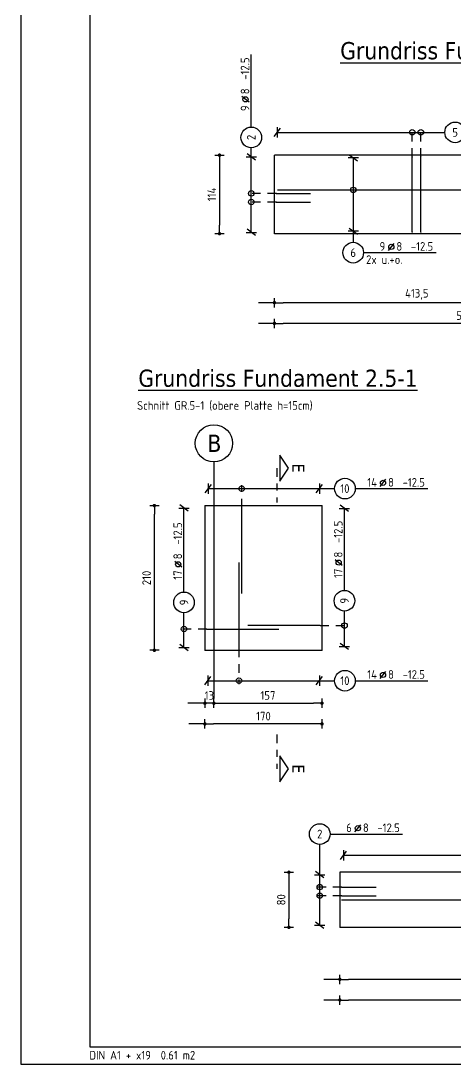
# Model space of a CAD drawing. Extents: x 22 to 185, y 12 to 71.
# Drawn here: x 133.61 to 139.92, y 32.04 to 47.18 of the extents above; entities that cross this region are included whole.
import ezdxf
from ezdxf.enums import TextEntityAlignment as Align

# ---------------------------------------------------------------- set-up
doc = ezdxf.new("R2010")
doc.units = 0
doc.header["$LTSCALE"] = 0.5
doc.header["$MEASUREMENT"] = 0
doc.header["$PDSIZE"] = 0.15
for name, pattern in [('AUSGEZOGEN', [1000.01, 1000, 0.01]), ('DASHDOTSMALL', [1.05, 0.5, -0.25, 0.05, -0.25]), ('STRICHPUNKT2', [0.55, 0.25, -0.125, 0.05, -0.125]), ('VERDECKT', [0.375, 0.25, -0.125])]:
    doc.linetypes.add(name, pattern=pattern)
doc.layers.get('Defpoints').update_dxf_attribs({"linetype": 'CONTINUOUS'})
for name, color, linetype in [('ACHSEN', 7, 'CONTINUOUS'), ('BETON', 7, 'CONTINUOUS'), ('MASSE', 7, 'CONTINUOUS'), ('RAHMEN', 7, 'CONTINUOUS'), ('RND', 7, 'CONTINUOUS'), ('SCHNITTE', 7, 'CONTINUOUS'), ('SFP_Achsen', 7, 'CONTINUOUS'), ('TEXT', 7, 'CONTINUOUS')]:
    doc.layers.add(name, color=color, linetype=linetype)
doc.layers.add('NOPLOT', color=7, linetype='CONTINUOUS', plot=False)
doc.styles.add('HELV', font='tahoma.ttf')
doc.styles.add('TXT', font='isocp.shx')
doc.dimstyles.new('DOT_I', dxfattribs={"dimscale": 0.5, "dimtxt": 0.25, "dimasz": 0.25, "dimexe": 0.1, "dimexo": 0.3, "dimgap": 0.1, "dimtad": 1, "dimdec": 3, "dimzin": 3, "dimtxsty": 'TXT', "dimblk": 'DOT', "dimblk1": 'DOT', "dimblk2": 'DOT', "dimsah": 1, "dimcen": 0.1, "dimse1": 1, "dimse2": 1, "dimazin": 0, "dimtfac": 1, "dimtdec": 4, "dimtix": 1, "dimtmove": 2, "dimatfit": 3, "dimldrblk": 'DOT', "dimfxl": 0, "dimtvp": 1, "dimtolj": 1, "dimtzin": 0, "dimarcsym": 0})

# ---------------------------------------------------------------- blocks, each defined once
blk = doc.blocks.new('SCHN-2')
at = {"layer": 'SCHNITTE', "color": 6, "linetype": 'Continuous'}
blk.add_lwpolyline([(0.378, 0.088), (0, 0.34), (-0.378, 0.088)], close=True, dxfattribs=at)
at = {"layer": 'SCHNITTE', "color": 1, "linetype": 'DASHDOTSMALL', "style": 'HELV'}
blk.add_attdef('SCHN-2', text='', height=0.35, dxfattribs=at).set_placement((0, 0.45), align=Align.CENTER)
blk = doc.blocks.new('DOT')
at = {"layer": 'MASSE', "color": 7, "linetype": 'Continuous'}
for p, q in [((0, 0), (-1, 0)), ((0, 0.54), (0, -0.54))]:
    blk.add_line(p, q, dxfattribs=at)
at = {"layer": 'MASSE', "color": 7, "linetype": 'Continuous', "const_width": 0.2}
blk.add_lwpolyline([(-0.1, 0, 1), (0.1, 0, 1)], format="xyb", close=True, dxfattribs=at)
blk = doc.blocks.new('*D302')
at = {"layer": 'Defpoints', "color": 0, "linetype": 'AUSGEZOGEN', "transparency": 16777216}
for p in [(136.496, 45.232), (136.496, 44.092), (136.496, 44.092)]:
    blk.add_point(p, dxfattribs=at)
at = {"layer": 'MASSE', "color": 0, "linetype": 'AUSGEZOGEN', "lineweight": -2, "transparency": 16777216}
blk.add_line((136.496, 45.107), (136.496, 44.217), dxfattribs=at)
at = {"layer": 'MASSE', "color": 0, "linetype": 'AUSGEZOGEN', "lineweight": -2, "transparency": 16777216, "xscale": 0.125, "yscale": 0.125, "zscale": 0.125}
for p, rotation in [((136.496, 45.232), 90), ((136.496, 44.092), 270)]:
    blk.add_blockref('DOT', p, dxfattribs=dict(at, rotation=rotation))
at = {"layer": 'MASSE', "color": 0, "linetype": 'AUSGEZOGEN', "transparency": 16777216, "insert": (136.384, 44.662), "char_height": 0.125, "attachment_point": 5, "rotation": 90, "style": 'TXT'}
blk.add_mtext('\\A1;114', dxfattribs=at)
blk = doc.blocks.new('*D304')
at = {"layer": 'Defpoints', "color": 0, "linetype": 'AUSGEZOGEN', "transparency": 16777216}
for p in [(137.504, 34.827), (137.504, 34.027), (137.504, 34.027)]:
    blk.add_point(p, dxfattribs=at)
at = {"layer": 'MASSE', "color": 0, "linetype": 'AUSGEZOGEN', "lineweight": -2, "transparency": 16777216}
blk.add_line((137.504, 34.702), (137.504, 34.152), dxfattribs=at)
at = {"layer": 'MASSE', "color": 0, "linetype": 'AUSGEZOGEN', "lineweight": -2, "transparency": 16777216, "xscale": 0.125, "yscale": 0.125, "zscale": 0.125}
for p, rotation in [((137.504, 34.827), 90), ((137.504, 34.027), 270)]:
    blk.add_blockref('DOT', p, dxfattribs=dict(at, rotation=rotation))
at = {"layer": 'MASSE', "color": 0, "linetype": 'AUSGEZOGEN', "transparency": 16777216, "insert": (137.391, 34.427), "char_height": 0.125, "attachment_point": 5, "rotation": 90, "style": 'TXT'}
blk.add_mtext('\\A1;80', dxfattribs=at)
blk = doc.blocks.new('*D305')
at = {"layer": 'Defpoints', "color": 0, "linetype": 'AUSGEZOGEN', "transparency": 16777216}
for p in [(135.55, 40.147), (135.55, 40.147), (135.55, 38.047)]:
    blk.add_point(p, dxfattribs=at)
at = {"layer": 'MASSE', "color": 0, "linetype": 'AUSGEZOGEN', "lineweight": -2, "transparency": 16777216}
blk.add_line((135.55, 38.172), (135.55, 40.022), dxfattribs=at)
at = {"layer": 'MASSE', "color": 0, "linetype": 'AUSGEZOGEN', "lineweight": -2, "transparency": 16777216, "xscale": 0.125, "yscale": 0.125, "zscale": 0.125}
for p, rotation in [((135.55, 40.147), 90), ((135.55, 38.047), 270)]:
    blk.add_blockref('DOT', p, dxfattribs=dict(at, rotation=rotation))
at = {"layer": 'MASSE', "color": 0, "linetype": 'AUSGEZOGEN', "transparency": 16777216, "insert": (135.437, 39.097), "char_height": 0.125, "attachment_point": 5, "rotation": 90, "style": 'TXT'}
blk.add_mtext('\\A1;210', dxfattribs=at)
blk = doc.blocks.new('*D308')
at = {"layer": 'Defpoints', "color": 0, "linetype": 'AUSGEZOGEN', "transparency": 16777216}
for p in [(137.293, 42.791), (137.293, 42.791), (142.813, 42.791)]:
    blk.add_point(p, dxfattribs=at)
at = {"layer": 'MASSE', "color": 0, "linetype": 'AUSGEZOGEN', "lineweight": -2, "transparency": 16777216}
blk.add_line((142.688, 42.791), (137.418, 42.791), dxfattribs=at)
at = {"layer": 'MASSE', "color": 0, "linetype": 'AUSGEZOGEN', "lineweight": -2, "transparency": 16777216, "xscale": 0.125, "yscale": 0.125, "zscale": 0.125, "rotation": 180}
blk.add_blockref('DOT', (137.293, 42.791), dxfattribs=at)
at = {"layer": 'MASSE', "color": 0, "linetype": 'AUSGEZOGEN', "lineweight": -2, "transparency": 16777216, "xscale": 0.125, "yscale": 0.125, "zscale": 0.125}
blk.add_blockref('DOT', (142.813, 42.791), dxfattribs=at)
at = {"layer": 'MASSE', "color": 0, "linetype": 'AUSGEZOGEN', "transparency": 16777216, "insert": (140.053, 42.904), "char_height": 0.125, "attachment_point": 5, "style": 'TXT'}
blk.add_mtext('\\A1;552', dxfattribs=at)
blk = doc.blocks.new('*D310')
at = {"layer": 'Defpoints', "color": 0, "linetype": 'AUSGEZOGEN', "transparency": 16777216}
for p in [(136.284, 36.979), (136.284, 36.979), (137.984, 36.979)]:
    blk.add_point(p, dxfattribs=at)
at = {"layer": 'MASSE', "color": 0, "linetype": 'AUSGEZOGEN', "lineweight": -2, "transparency": 16777216}
blk.add_line((137.859, 36.979), (136.409, 36.979), dxfattribs=at)
at = {"layer": 'MASSE', "color": 0, "linetype": 'AUSGEZOGEN', "lineweight": -2, "transparency": 16777216, "xscale": 0.125, "yscale": 0.125, "zscale": 0.125, "rotation": 180}
blk.add_blockref('DOT', (136.284, 36.979), dxfattribs=at)
at = {"layer": 'MASSE', "color": 0, "linetype": 'AUSGEZOGEN', "lineweight": -2, "transparency": 16777216, "xscale": 0.125, "yscale": 0.125, "zscale": 0.125}
blk.add_blockref('DOT', (137.984, 36.979), dxfattribs=at)
at = {"layer": 'MASSE', "color": 0, "linetype": 'AUSGEZOGEN', "transparency": 16777216, "insert": (137.134, 37.092), "char_height": 0.125, "attachment_point": 5, "style": 'TXT'}
blk.add_mtext('\\A1;170', dxfattribs=at)
blk = doc.blocks.new('*D311')
at = {"layer": 'Defpoints', "color": 0, "linetype": 'AUSGEZOGEN', "transparency": 16777216}
for p in [(138.243, 32.972), (138.243, 32.972), (150.683, 32.972)]:
    blk.add_point(p, dxfattribs=at)
at = {"layer": 'MASSE', "color": 0, "linetype": 'AUSGEZOGEN', "lineweight": -2, "transparency": 16777216}
blk.add_line((150.558, 32.972), (138.368, 32.972), dxfattribs=at)
at = {"layer": 'MASSE', "color": 0, "linetype": 'AUSGEZOGEN', "lineweight": -2, "transparency": 16777216, "xscale": 0.125, "yscale": 0.125, "zscale": 0.125, "rotation": 180}
blk.add_blockref('DOT', (138.243, 32.972), dxfattribs=at)
at = {"layer": 'MASSE', "color": 0, "linetype": 'AUSGEZOGEN', "lineweight": -2, "transparency": 16777216, "xscale": 0.125, "yscale": 0.125, "zscale": 0.125}
blk.add_blockref('DOT', (150.683, 32.972), dxfattribs=at)
at = {"layer": 'MASSE', "color": 0, "linetype": 'AUSGEZOGEN', "transparency": 16777216, "insert": (144.463, 33.085), "char_height": 0.125, "attachment_point": 5, "style": 'TXT'}
blk.add_mtext('\\A1;1244', dxfattribs=at)
blk = doc.blocks.new('lei_gre')
at = {"layer": 'RND', "color": 7, "linetype": 'Continuous'}
for p, q in [((-0.09, -0.12), (0.09, 0.12)), ((0, 0.15), (0, -0.15))]:
    blk.add_line(p, q, dxfattribs=at)
blk = doc.blocks.new('RND_LEI')
at = {"layer": 'RND', "color": 7, "linetype": 'Continuous'}
blk.add_line((1.022, 0.066), (1.19, 0.27), dxfattribs=at)
for centre, radius in [((0, 0), 0.3), ((1.106, 0.168), 0.075)]:
    blk.add_circle(centre, radius, dxfattribs=at)
at = {"layer": 'RND', "color": 7, "linetype": 'Continuous', "style": 'TXT'}
blk.add_attdef('ANZ', text='', height=0.25, dxfattribs=at).set_placement((0.931, 0.057), align=Align.RIGHT)
for tag, p in [('DUM', (1.253, 0.057)), ('ABSTD', (1.674, 0.057)), ('POSTXT', (0.374, -0.327))]:
    blk.add_attdef(tag, p, '', height=0.25, dxfattribs=at)
blk.add_attdef('POSL', text='', height=0.25, dxfattribs=at).set_placement((0, 0), align=Align.MIDDLE)
blk = doc.blocks.new('A1-19-0')
at = {"layer": 'RAHMEN'}
for p, q in [((0, 59.4), (0, 0)), ((0, 0), (103.1, 0))]:
    blk.add_line(p, q, dxfattribs=at)
at = {"layer": 'RAHMEN', "color": 5}
for p, q in [((2, 58.9), (2, 0.5)), ((2, 0.5), (102.6, 0.5))]:
    blk.add_line(p, q, dxfattribs=at)
at = {"layer": 'RAHMEN', "color": 7, "style": 'TXT'}
blk.add_text('DIN A1 + x19  0.61 m2', height=0.25, dxfattribs=at).set_placement((1.989, 0.133))
blk = doc.blocks.new('*D369')
at = {"layer": 'Defpoints', "color": 0, "linetype": 'AUSGEZOGEN', "transparency": 16777216}
for p in [(138.243, 33.272), (138.243, 33.272), (144.383, 33.272)]:
    blk.add_point(p, dxfattribs=at)
at = {"layer": 'MASSE', "color": 0, "linetype": 'AUSGEZOGEN', "lineweight": -2, "transparency": 16777216}
blk.add_line((144.258, 33.272), (138.368, 33.272), dxfattribs=at)
at = {"layer": 'MASSE', "color": 0, "linetype": 'AUSGEZOGEN', "lineweight": -2, "transparency": 16777216, "xscale": 0.125, "yscale": 0.125, "zscale": 0.125, "rotation": 180}
blk.add_blockref('DOT', (138.243, 33.272), dxfattribs=at)
at = {"layer": 'MASSE', "color": 0, "linetype": 'AUSGEZOGEN', "lineweight": -2, "transparency": 16777216, "xscale": 0.125, "yscale": 0.125, "zscale": 0.125}
blk.add_blockref('DOT', (144.383, 33.272), dxfattribs=at)
at = {"layer": 'MASSE', "color": 0, "linetype": 'AUSGEZOGEN', "transparency": 16777216, "insert": (141.313, 33.385), "char_height": 0.125, "attachment_point": 5, "style": 'TXT'}
blk.add_mtext('\\A1;614', dxfattribs=at)
blk = doc.blocks.new('*D377')
at = {"layer": 'Defpoints', "color": 0, "linetype": 'AUSGEZOGEN', "transparency": 16777216}
for p in [(137.293, 43.091), (137.293, 43.091), (141.428, 43.091)]:
    blk.add_point(p, dxfattribs=at)
at = {"layer": 'MASSE', "color": 0, "linetype": 'AUSGEZOGEN', "lineweight": -2, "transparency": 16777216}
blk.add_line((141.303, 43.091), (137.418, 43.091), dxfattribs=at)
at = {"layer": 'MASSE', "color": 0, "linetype": 'AUSGEZOGEN', "lineweight": -2, "transparency": 16777216, "xscale": 0.125, "yscale": 0.125, "zscale": 0.125, "rotation": 180}
blk.add_blockref('DOT', (137.293, 43.091), dxfattribs=at)
at = {"layer": 'MASSE', "color": 0, "linetype": 'AUSGEZOGEN', "lineweight": -2, "transparency": 16777216, "xscale": 0.125, "yscale": 0.125, "zscale": 0.125}
blk.add_blockref('DOT', (141.428, 43.091), dxfattribs=at)
at = {"layer": 'MASSE', "color": 0, "linetype": 'AUSGEZOGEN', "transparency": 16777216, "insert": (139.361, 43.213), "char_height": 0.125, "attachment_point": 5, "style": 'TXT'}
blk.add_mtext('\\A1;413,5', dxfattribs=at)
blk = doc.blocks.new('*D384')
at = {"layer": 'Defpoints', "color": 0, "linetype": 'AUSGEZOGEN', "transparency": 16777216}
for p in [(136.284, 37.279), (136.284, 37.279), (136.414, 37.279)]:
    blk.add_point(p, dxfattribs=at)
at = {"layer": 'MASSE', "color": 0, "linetype": 'AUSGEZOGEN', "lineweight": -2, "transparency": 16777216}
for p, q in [((136.159, 37.279), (136.034, 37.279)), ((136.414, 37.279), (136.284, 37.279)), ((136.539, 37.279), (136.664, 37.279))]:
    blk.add_line(p, q, dxfattribs=at)
at = {"layer": 'MASSE', "color": 0, "linetype": 'AUSGEZOGEN', "lineweight": -2, "transparency": 16777216, "xscale": 0.125, "yscale": 0.125, "zscale": 0.125}
blk.add_blockref('DOT', (136.284, 37.279), dxfattribs=at)
at = {"layer": 'MASSE', "color": 0, "linetype": 'AUSGEZOGEN', "lineweight": -2, "transparency": 16777216, "xscale": 0.125, "yscale": 0.125, "zscale": 0.125, "rotation": 180}
blk.add_blockref('DOT', (136.414, 37.279), dxfattribs=at)
at = {"layer": 'MASSE', "color": 0, "linetype": 'AUSGEZOGEN', "transparency": 16777216, "insert": (136.349, 37.392), "char_height": 0.125, "attachment_point": 5, "style": 'TXT'}
blk.add_mtext('\\A1;13', dxfattribs=at)
blk = doc.blocks.new('*D385')
at = {"layer": 'Defpoints', "color": 0, "linetype": 'AUSGEZOGEN', "transparency": 16777216}
for p in [(136.414, 37.279), (137.984, 37.279), (137.984, 37.279)]:
    blk.add_point(p, dxfattribs=at)
at = {"layer": 'MASSE', "color": 0, "linetype": 'AUSGEZOGEN', "lineweight": -2, "transparency": 16777216}
blk.add_line((136.539, 37.279), (137.859, 37.279), dxfattribs=at)
at = {"layer": 'MASSE', "color": 0, "linetype": 'AUSGEZOGEN', "lineweight": -2, "transparency": 16777216, "xscale": 0.125, "yscale": 0.125, "zscale": 0.125, "rotation": 180}
blk.add_blockref('DOT', (136.414, 37.279), dxfattribs=at)
at = {"layer": 'MASSE', "color": 0, "linetype": 'AUSGEZOGEN', "lineweight": -2, "transparency": 16777216, "xscale": 0.125, "yscale": 0.125, "zscale": 0.125}
blk.add_blockref('DOT', (137.984, 37.279), dxfattribs=at)
at = {"layer": 'MASSE', "color": 0, "linetype": 'AUSGEZOGEN', "transparency": 16777216, "insert": (137.199, 37.392), "char_height": 0.125, "attachment_point": 5, "style": 'TXT'}
blk.add_mtext('\\A1;157', dxfattribs=at)

msp = doc.modelspace()

# ---------------------------------------------------------------- linework, layer by layer
at = {"layer": 'ACHSEN', "color": 140, "linetype": 'AUSGEZOGEN'}
msp.add_line((136.4144, 40.7802), (136.4144, 37.3466), dxfattribs=at)
at = {"layer": 'BETON', "color": 6, "linetype": 'AUSGEZOGEN'}
for p, q in [((142.8134, 45.2315), (137.2934, 45.2315)), ((137.2934, 44.0915), (137.2934, 45.2315)), ((142.8134, 44.0915), (137.2934, 44.0915)), ((136.2844, 40.1466), (137.9844, 40.1466)), ((136.2844, 40.1466), (136.2844, 38.0466)), ((137.9844, 38.0466), (137.9844, 40.1466)), ((137.9844, 38.0466), (136.2844, 38.0466)), ((150.6833, 34.8266), (138.2433, 34.8266)), ((138.2433, 34.8266), (138.2433, 34.0266)), ((150.6833, 34.0266), (138.2433, 34.0266))]:
    msp.add_line(p, q, dxfattribs=at)
at = {"layer": 'NOPLOT', "color": 191, "linetype": 'AUSGEZOGEN'}
for p, q in [((137.2934, 43.0913), (137.0599, 43.0913)), ((137.2934, 42.7913), (137.0599, 42.7913)), ((136.2844, 37.2791), (136.0509, 37.2791)), ((136.2844, 36.9791), (136.0509, 36.9791)), ((138.2433, 33.2722), (138.0097, 33.2722)), ((138.2433, 32.9722), (138.0097, 32.9722))]:
    msp.add_line(p, q, dxfattribs=at)
at = {"layer": 'RND', "color": 7, "linetype": 'AUSGEZOGEN'}
for p, q in [((136.9572, 45.639), (136.9572, 46.6915)), ((137.335, 45.5628), (139.7674, 45.5628)), ((136.9572, 45.2059), (136.9572, 45.339)), ((136.9572, 44.1109), (136.9572, 45.2059)), ((138.4373, 45.1933), (138.4373, 44.1281)), ((138.4373, 44.1281), (138.4373, 43.967)), ((138.5873, 43.817), (139.6398, 43.817)), ((136.3329, 40.3932), (137.946, 40.3932)), ((137.946, 40.3932), (138.1669, 40.3932)), ((138.4669, 40.3932), (139.5194, 40.3932)), ((135.9804, 38.8918), (135.9804, 40.1111)), ((138.3103, 38.9165), (138.3103, 40.1071)), ((138.3103, 38.1024), (138.3103, 38.6165)), ((135.9804, 38.0866), (135.9804, 38.5918)), ((136.3269, 37.6058), (137.9462, 37.6058)), ((137.9462, 37.6058), (138.1669, 37.6058)), ((138.4669, 37.6058), (139.5194, 37.6058)), ((138.1017, 35.381), (139.1542, 35.381)), ((137.9517, 34.7901), (137.9517, 35.231)), ((138.2963, 35.0734), (142.3565, 35.0734)), ((137.9517, 34.0575), (137.9517, 34.7901))]:
    msp.add_line(p, q, dxfattribs=at)
at = {"layer": 'RND', "color": 102, "linetype": 'VERDECKT'}
for p, q in [((139.2941, 45.2065), (139.2941, 45.6128)), ((139.4191, 45.2065), (139.4191, 45.6128)), ((137.3184, 44.6767), (136.9072, 44.6767)), ((137.3184, 44.5517), (136.9072, 44.5517)), ((136.8184, 40.1216), (136.8184, 40.4432)), ((136.3094, 38.3558), (135.9304, 38.3558)), ((137.9594, 38.4054), (138.3603, 38.4054)), ((136.7783, 38.0716), (136.7783, 37.5558)), ((138.2683, 34.6117), (137.9017, 34.6117)), ((138.2683, 34.4867), (137.9017, 34.4867))]:
    msp.add_line(p, q, dxfattribs=at)
at = {"layer": 'RND', "color": 7, "linetype": 'AUSGEZOGEN', "const_width": 0.01}
for points in [[(139.2891, 45.2065, 1), (139.2991, 45.2065, 1)], [(139.4141, 45.2065, 1), (139.4241, 45.2065, 1)], [(137.3134, 44.6767, 1), (137.3234, 44.6767, 1)], [(137.3134, 44.5517, 1), (137.3234, 44.5517, 1)], [(139.2891, 44.1165, 1), (139.2991, 44.1165, 1)], [(139.4141, 44.1165, 1), (139.4241, 44.1165, 1)], [(136.8134, 40.1216, 1), (136.8234, 40.1216, 1)], [(136.3044, 38.3558, 1), (136.3144, 38.3558, 1)], [(137.9644, 38.4054, -1), (137.9544, 38.4054, -1)], [(136.7733, 38.0716, -1), (136.7833, 38.0716, -1)], [(138.2633, 34.6117, 1), (138.2733, 34.6117, 1)], [(138.2633, 34.4867, 1), (138.2733, 34.4867, 1)]]:
    msp.add_lwpolyline(points, format="xyb", close=True, dxfattribs=at)
at = {"layer": 'RND', "color": 1, "linetype": 'AUSGEZOGEN'}
for points in [[(139.2941, 44.1165), (139.2941, 45.2065)], [(139.4191, 44.1165), (139.4191, 45.2065)], [(137.3184, 44.6767), (137.8184, 44.6767)], [(137.3401, 44.7274), (142.7901, 44.7274)], [(137.3184, 44.5517), (137.8184, 44.5517)], [(136.8184, 38.8716), (136.8184, 40.1216)], [(136.7783, 39.3216), (136.7783, 38.0716)], [(136.3094, 38.3558), (137.3594, 38.3558)], [(137.9594, 38.4054), (136.9094, 38.4054)], [(138.2683, 34.6117), (138.7683, 34.6117)], [(138.2683, 34.4867), (138.7683, 34.4867)], [(138.2683, 34.4266), (144.6683, 34.4266)]]:
    msp.add_lwpolyline(points, dxfattribs=at)
at = {"layer": 'RND', "color": 7, "linetype": 'AUSGEZOGEN'}
for centre in [(139.2941, 45.5628), (139.4191, 45.5628), (136.9572, 44.6767), (138.4373, 44.7274), (136.9572, 44.5517), (136.8184, 40.3932), (135.9804, 38.3558), (138.3103, 38.4054), (136.7783, 37.6058), (137.9517, 34.6117), (137.9517, 34.4867)]:
    msp.add_circle(centre, 0.04, dxfattribs=at)
at = {"layer": 'SCHNITTE', "color": 6, "linetype": 'STRICHPUNKT2'}
for p, q in [((137.3296, 40.6913), (137.3296, 40.1913)), ((137.3296, 36.8267), (137.3296, 36.3267))]:
    msp.add_line(p, q, dxfattribs=at)
at = {"layer": 'SFP_Achsen', "color": 7, "linetype": 'AUSGEZOGEN'}
msp.add_circle((136.4144, 41.0506), 0.2705, dxfattribs=at)

# ---------------------------------------------------------------- block references
at = {"layer": 'RAHMEN', "color": 7, "linetype": 'AUSGEZOGEN', "xscale": 0.5, "yscale": 0.5, "zscale": 0.5}
msp.add_blockref('A1-19-0', (133.6116, 32.0422), dxfattribs=at)
at = {"layer": 'RND', "color": 7, "linetype": 'AUSGEZOGEN', "xscale": 0.5, "yscale": 0.5, "zscale": 0.5, "rotation": 90}
for p, values in [((136.9572, 45.489), {'POSL': '2', 'DUM': '8', 'ANZ': '9', 'ABSTD': '-12.5'}), ((135.9804, 38.7418), {'POSL': '9', 'DUM': '8', 'ANZ': '17', 'ABSTD': '-12.5'}), ((138.3103, 38.7665), {'POSL': '9', 'DUM': '8', 'ANZ': '17', 'ABSTD': '-12.5'})]:
    msp.add_blockref('RND_LEI', p, dxfattribs=at).add_auto_attribs(values)
at = {"layer": 'RND', "color": 7, "linetype": 'AUSGEZOGEN', "xscale": 0.5, "yscale": 0.5, "zscale": 0.5}
for p in [(137.335, 45.5628), (136.3329, 40.3932), (137.946, 40.3932), (136.3269, 37.6058), (137.9462, 37.6058), (138.2963, 35.0734)]:
    msp.add_blockref('lei_gre', p, dxfattribs=at)
for p, values in [((139.9174, 45.5628), {'POSL': '5', 'DUM': '8', 'ANZ': '44', 'ABSTD': '-12.5'}), ((138.4373, 43.817), {'POSL': '6', 'DUM': '8', 'ANZ': '9', 'ABSTD': '-12.5', 'POSTXT': '2x u.+o.'}), ((138.3169, 40.3932), {'POSL': '10', 'DUM': '8', 'ANZ': '14', 'ABSTD': '-12.5'}), ((138.3169, 37.6058), {'POSL': '10', 'DUM': '8', 'ANZ': '14', 'ABSTD': '-12.5'}), ((137.9517, 35.381), {'POSL': '2', 'DUM': '8', 'ANZ': '6', 'ABSTD': '-12.5'})]:
    msp.add_blockref('RND_LEI', p, dxfattribs=at).add_auto_attribs(values)
for p, rotation in [((136.9572, 45.2059), 90), ((138.4373, 45.1933), 270), ((136.9572, 44.1109), 90), ((138.4373, 44.1281), 270), ((135.9804, 40.1111), 90), ((138.3103, 40.1071), 90), ((135.9804, 38.0866), 90), ((138.3103, 38.1024), 90), ((137.9517, 34.7901), 90), ((137.9517, 34.0575), 90)]:
    msp.add_blockref('lei_gre', p, dxfattribs=dict(at, rotation=rotation))
at = {"layer": 'SCHNITTE', "color": 6, "linetype": 'STRICHPUNKT2', "xscale": 0.5, "yscale": 0.5, "zscale": 0.5, "rotation": 270}
for p in [(137.3296, 40.6913), (137.3296, 36.3267)]:
    msp.add_blockref('SCHN-2', p, dxfattribs=at).add_auto_attribs({'SCHN-2': 'E'})

# ---------------------------------------------------------------- texts
at = {"layer": 'SFP_Achsen', "color": 6, "linetype": 'AUSGEZOGEN', "style": 'HELV'}
msp.add_text('B', height=0.25, dxfattribs=at).set_placement((136.3204, 40.9262))
at = {"layer": 'TEXT', "color": 6, "linetype": 'AUSGEZOGEN', "style": 'HELV'}
for s, p in [('%%UGrundriss Fundament 2.3', (138.2485, 46.623)), ('%%UGrundriss Fundament 2.5-1', (135.3173, 41.8703))]:
    msp.add_text(s, height=0.25, dxfattribs=at).set_placement(p)
at = {"layer": 'TEXT', "color": 7, "linetype": 'AUSGEZOGEN', "style": 'TXT'}
msp.add_text('Schnitt GR.5-1 (obere Platte h=15cm)', height=0.125, dxfattribs=at).set_placement((135.2988, 41.5375))

# ---------------------------------------------------------------- dimensions: what is measured, and where the dimension line sits
at = {"layer": 'MASSE', "color": 7, "linetype": 'AUSGEZOGEN'}
for base, p1, p2, picture, middle in [((136.4963, 44.0915), (136.4963, 45.2315), (136.4963, 44.0915), '*D302', (136.3838, 44.6615)), ((135.5497, 40.1466), (135.5497, 38.0466), (135.5497, 40.1466), '*D305', (135.4372, 39.0966)), ((137.504, 34.0266), (137.504, 34.8266), (137.504, 34.0266), '*D304', (137.3915, 34.4266))]:
    dim = msp.add_linear_dim(base=base, p1=p1, p2=p2, angle=90, dimstyle='DOT_I', override={"dimdec": 0, "dimlfac": 100}, dxfattribs=at)
    dim.commit()
    dim.dimension.update_dxf_attribs({"geometry": picture, "text_midpoint": middle})
for base, p1, p2, override, picture, middle in [((137.2934, 43.0913), (141.4284, 43.0913), (137.2934, 43.0913), {"dimdec": 1, "dimlfac": 100}, '*D377', (139.3609, 43.2132)), ((137.2934, 42.7913), (142.8134, 42.7913), (137.2934, 42.7913), {"dimdec": 0, "dimlfac": 100}, '*D308', (140.0534, 42.9038)), ((136.2844, 37.2791), (136.4144, 37.2791), (136.2844, 37.2791), {"dimdec": 0, "dimlfac": 100}, '*D384', (136.3494, 37.3916)), ((137.9844, 37.2791), (136.4144, 37.2791), (137.9844, 37.2791), {"dimdec": 0, "dimlfac": 100}, '*D385', (137.1994, 37.3916)), ((136.2844, 36.9791), (137.9844, 36.9791), (136.2844, 36.9791), {"dimdec": 0, "dimlfac": 100}, '*D310', (137.1344, 37.0916)), ((138.2433, 33.2722), (144.3833, 33.2722), (138.2433, 33.2722), {"dimdec": 0, "dimlfac": 100}, '*D369', (141.3133, 33.3847)), ((138.2433, 32.9722), (150.6833, 32.9722), (138.2433, 32.9722), {"dimdec": 0, "dimlfac": 100}, '*D311', (144.4633, 33.0848))]:
    dim = msp.add_linear_dim(base=base, p1=p1, p2=p2, dimstyle='DOT_I', override=override, dxfattribs=at)
    dim.commit()
    dim.dimension.update_dxf_attribs({"geometry": picture, "text_midpoint": middle})

doc.saveas('drawing.dxf')
